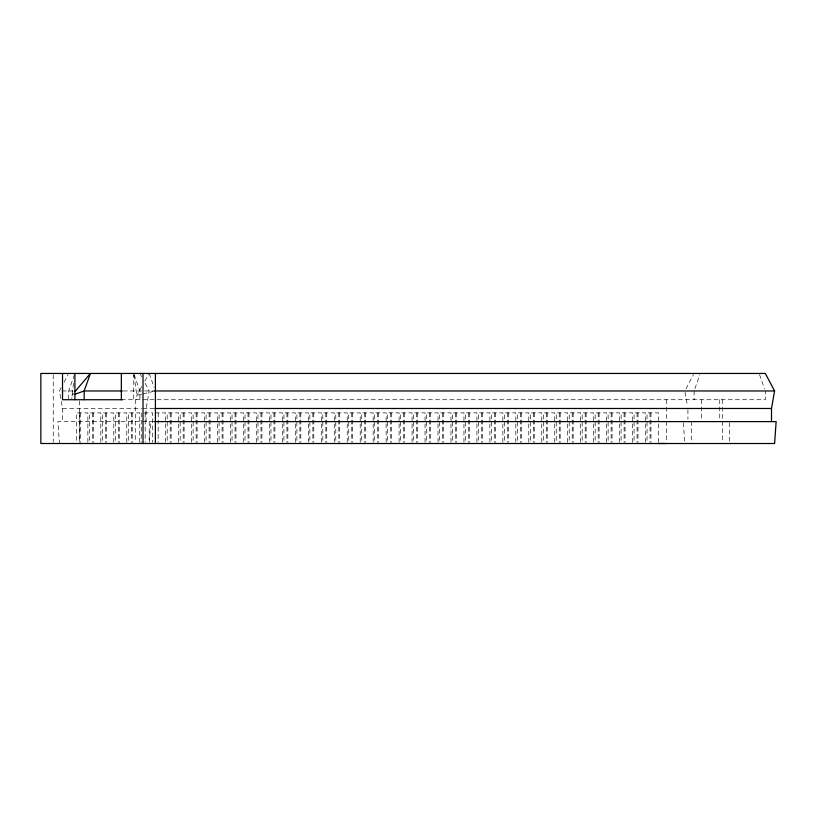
<?xml version="1.0" encoding="UTF-8"?>
<svg xmlns="http://www.w3.org/2000/svg" width="817" height="817" viewBox="0 0 817 817"><rect width="100%" height="100%" fill="white"/><g stroke="black" fill="none" stroke-linecap="round" stroke-linejoin="round"><path stroke-width="0.61" stroke-dasharray="4.08 3.06" d="M149.297 442.293L150.757 421.613M73.53 383.183L71.814 398.625M74.49 374.615L68.71 390.965L68.71 399.727M694.93 388.626L699.883 374.615M61.163 387.687L59.427 390.965L62.521 408.48L62.521 421.613M64.073 382.213L68.138 374.543M685.984 388.78L693.521 374.543M141.78 386.584L136.827 395.346L136.827 399.727M144.875 381.11L148.592 374.543M73.428 393.437L71.814 395.346L74.061 394.55M141.78 394.172L136.827 395.346L133.906 374.666M143.016 393.886L152.922 391.547M61.98 390.965L73.479 390.965M123.244 390.965L155.404 390.965M121.345 399.727L765.315 399.727L765.315 390.965M62.521 408.48L141.658 408.48M142.934 408.48L154.413 408.48M144.262 412.891L152.708 412.891L152.708 442.314M155.21 412.891L165.677 412.891L165.677 442.314M153.77 421.613L57.874 421.613L59.427 443.508M139.921 373.451L141.668 376.739M145.15 383.306L149.215 390.965L146.11 408.48L146.11 421.613M759.534 374.615L764.487 388.626M149.215 373.451L154.168 387.462M134.141 374.615L139.921 390.965L139.921 399.727M685.034 392.221L687.475 405.978M683.359 422.828L684.728 442.293M729.581 422.828L729.581 442.293M722.351 399.717L722.351 405.978M722.351 407.223L722.351 442.252M719.746 399.727L719.746 421.613M701.354 399.727L701.354 421.613M694.103 390.965L694.103 399.727M691.519 421.613L691.519 442.293M687.914 409.674L687.914 419.223M666.621 399.727L666.621 405.978M666.621 407.234L666.621 442.263M658.482 442.273L658.482 412.851L647.033 412.851L647.033 442.273M650.965 412.851L650.965 442.273M650.036 412.851L650.036 442.273M645.512 442.283L645.512 412.851L634.063 412.861L634.063 442.283M637.995 412.861L637.995 442.283M637.066 412.861L637.066 442.283M632.542 442.283L632.542 412.861L621.094 412.861L621.094 442.283M625.025 412.861L625.025 442.283M624.096 412.861L624.106 442.283M619.572 442.283L619.572 412.861L608.124 412.861L608.124 442.283M612.056 412.861L612.066 442.283M611.136 412.861L611.136 442.283M606.602 442.283L606.602 412.861L595.154 412.861L595.154 442.283M599.096 412.861L599.096 442.283M598.167 412.861L598.167 442.283M593.632 442.283L593.632 412.861L582.184 412.861L582.194 442.283M586.126 412.861L586.126 442.283M585.197 412.861L585.197 442.283M580.673 442.283L580.662 412.861L569.224 412.861L569.224 442.283M573.156 412.861L573.156 442.283M572.227 412.861L572.227 442.283M567.703 442.283L567.703 412.861L556.254 412.861L556.254 442.283M560.186 412.861L560.186 442.283M559.257 412.861L559.257 442.283M554.733 442.283L554.733 412.861L543.285 412.861L543.285 442.283M547.216 412.861L547.216 442.283M546.287 412.861L546.287 442.283M541.763 442.283L541.763 412.861L530.315 412.861L530.315 442.283M534.247 412.861L534.247 442.283M533.317 412.861L533.327 442.283M528.793 442.283L528.793 412.861L517.345 412.861L517.345 442.283M521.277 412.861L521.287 442.283M520.358 412.861L520.358 442.283M515.823 442.293L515.823 412.861L504.375 412.861L504.375 442.293M508.317 412.861L508.317 442.293M507.388 412.861L507.388 442.293M502.853 442.293L502.853 412.871L491.405 412.871L491.405 442.293M495.347 412.871L495.347 442.293M494.418 412.871L494.418 442.293M489.894 442.293L489.883 412.871L478.435 412.871L478.445 442.293M482.377 412.871L482.377 442.293M481.448 412.871L481.448 442.293M476.924 442.293L476.924 412.871L465.476 412.871L465.476 442.293M469.407 412.871L469.407 442.293M468.478 412.871L468.478 442.293M463.954 442.293L463.954 412.871L452.506 412.871L452.506 442.293M456.437 412.871L456.437 442.293M455.508 412.871L455.508 442.293M450.984 442.293L450.984 412.871L439.536 412.871L439.536 442.293M443.468 412.871L443.468 442.293M442.538 412.871L442.538 442.293M438.014 442.293L438.014 412.871L426.566 412.871L426.566 442.293M430.498 412.871L430.508 442.293M429.568 412.871L429.579 442.293M425.044 442.293L425.044 412.871L413.596 412.871L413.596 442.293M417.538 412.871L417.538 442.293M416.609 412.871L416.609 442.293M412.074 442.293L412.074 412.871L400.626 412.871L400.626 442.293M404.568 412.871L404.568 442.293M403.639 412.871L403.639 442.293M399.105 442.293L399.105 412.871L387.656 412.871L387.667 442.293M391.598 412.871L391.598 442.293M390.669 412.871L390.669 442.293M386.145 442.293L386.135 412.871L374.697 412.871L374.697 442.303M378.628 412.871L378.628 442.303M377.699 412.871L377.699 442.303M373.175 442.303L373.175 412.881L361.727 412.881L361.727 442.303M365.659 412.881L365.659 442.303M364.729 412.881L364.729 442.303M360.205 442.303L360.205 412.881L348.757 412.881L348.757 442.303M352.689 412.881L352.689 442.303M351.759 412.881L351.759 442.303M347.235 442.303L347.235 412.881L335.787 412.881L335.787 442.303M339.719 412.881L339.719 442.303M338.789 412.881L338.8 442.303M334.265 442.303L334.265 412.881L322.817 412.881L322.817 442.303M326.749 412.881L326.759 442.303M325.83 412.881L325.83 442.303M321.295 442.303L321.295 412.881L309.847 412.881L309.847 442.303M313.789 412.881L313.789 442.303M312.86 412.881L312.86 442.303M308.326 442.303L308.326 412.881L296.877 412.881L296.877 442.303M300.819 412.881L300.819 442.303M299.89 412.881L299.89 442.303M295.366 442.303L295.356 412.881L283.907 412.881L283.918 442.303M287.85 412.881L287.85 442.303M286.92 412.881L286.92 442.303M282.396 442.303L282.396 412.881L270.948 412.881L270.948 442.303M274.88 412.881L274.88 442.303M273.95 412.881L273.95 442.303M269.426 442.303L269.426 412.881L257.978 412.881L257.978 442.303M261.91 412.881L261.91 442.303M260.98 412.881L260.98 442.303M256.456 442.303L256.456 412.881L245.008 412.881L245.008 442.314M248.94 412.881L248.94 442.314M248.011 412.881L248.021 442.314M243.486 442.314L243.486 412.891L232.038 412.891L232.038 442.314M235.97 412.891L235.98 442.314M235.051 412.891L235.051 442.314M230.517 442.314L230.517 412.891L219.068 412.891L219.068 442.314M223.01 412.891L223.01 442.314M222.081 412.891L222.081 442.314M217.547 442.314L217.547 412.891L206.098 412.891L206.098 442.314M210.04 412.891L210.04 442.314M209.111 412.891L209.111 442.314M204.587 442.314L204.577 412.891L193.129 412.891L193.139 442.314M197.071 412.891L197.071 442.314M196.141 412.891L196.141 442.314M191.617 442.314L191.617 412.891L180.169 412.891L180.169 442.314M184.101 412.891L184.101 442.314M183.171 412.891L183.171 442.314M178.647 442.314L178.647 412.891L167.199 412.891L167.199 442.314M171.131 412.891L171.131 442.314M170.202 412.891L170.202 442.314M158.161 412.891L158.161 442.314M149.215 421.613L149.215 442.293M145.191 412.891L145.191 442.314M141.259 412.891L141.259 442.314M139.738 442.314L139.738 412.891L128.289 412.891L128.289 442.314M135.275 399.727L135.275 442.252M133.733 373.451L133.733 399.727M132.221 412.891L132.231 442.314M131.302 412.891L131.302 442.314M126.768 442.314L126.768 412.891L115.32 412.891L115.32 442.324M119.262 412.891L119.262 442.324M118.332 412.891L118.332 442.324M113.798 442.324L113.798 412.902L102.35 412.902L102.36 442.324M106.292 412.902L106.292 442.324M105.362 412.902L105.362 442.324M100.838 442.324L100.828 412.902L89.39 412.902L89.39 442.324M93.322 412.902L93.322 442.324M92.392 412.902L92.392 442.324M87.868 442.324L87.868 412.902L76.42 412.902L76.42 442.324M80.352 412.902L80.352 442.324M79.545 400.973L79.545 442.252M79.423 412.902L79.423 442.324M53.238 374.727L53.238 442.232"/><path stroke-width="1.23" d="M771.503 421.613L771.503 408.48L774.598 390.965L765.315 373.451L40.85 373.451L40.85 443.508L774.598 443.508L776.15 421.613L154.587 421.613M75.041 391.537L90.391 373.451L84.192 390.965L84.192 399.727M75.184 394.151L84.192 390.965L122.468 390.965M154.311 390.965L774.598 390.965M122.468 399.727L62.521 399.727L62.521 373.451M155.046 408.48L771.503 408.48M658.482 443.498L666.621 443.508M79.545 443.508L80.352 443.549M155.404 373.451L155.404 443.508M143.016 373.451L143.016 443.508M121.345 373.451L121.345 399.727M74.909 373.451L74.909 399.727"/></g></svg>
